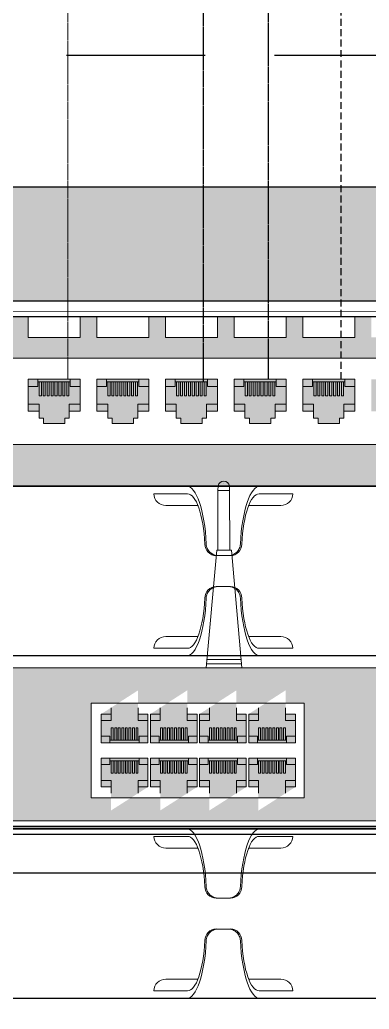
# Model space of a CAD drawing. Header units: millimetres. Extents: x 4247 to 622543, y -201358 to 142419.
# Drawn here: x 70216 to 71477, y -128551 to -124982 of the extents above; entities that cross this region are included whole.
import ezdxf
from ezdxf.enums import TextEntityAlignment as Align

# ---------------------------------------------------------------- set-up
doc = ezdxf.new("R2010")
doc.units = ezdxf.units.MM
doc.linetypes.add('DASH', pattern=[0.75, 0.5, -0.25])
doc.linetypes.add('DASHED2', pattern=[0.375, 0.25, -0.125])
doc.layers.add('(АР) Текст', color=7, linetype='Continuous', lineweight=25)
doc.layers.add('UTP', color=5, linetype='DASH', lineweight=25)
for name, color, linetype in [('_19D-Телекоммуникационные шкафы', 7, 'Continuous'), ('_АТ-Имя', 7, 'Continuous'), ('_АТ-Спецификация', 7, 'Continuous'), ('_Оборудование ИСПП', 255, 'Continuous')]:
    doc.layers.add(name, color=color, linetype=linetype)
doc.layers.add('_АТ-Примечания', color=250, linetype='Continuous', plot=False)
doc.layers.add('ЛВС_коммутаторы', color=7, linetype='Continuous', lineweight=25, true_color=0x000000)
doc.styles.add('AT-Шрифт', font='ARIALN.TTF', dxfattribs={"height": 2.5})

# ---------------------------------------------------------------- blocks, each defined once
blk = doc.blocks.new('Органайзер1U')
at = {"lineweight": 9}
for p, q in [((95.2, 439.6, 315.2), (-95.2, 439.6, 315.2)), ((-92.9, 419.7, 323.2), (-179.9, 419.7, 20)), ((179.9, 419.7, 20), (92.9, 419.7, 323.2)), ((-65.6, 389.7, 310.5), (-148.7, 389.7, 40)), ((65.6, 389.7, 310.5), (148.7, 389.7, 40)), ((18.9, 259.8, 472.7), (-18.9, 259.8, 472.7)), ((-18.9, 259.8, 472.7), (-12.4, 259.8, 495)), ((12.4, 259.8, 495), (18.9, 259.8, 472.7)), ((18.9, 179.8, 472.7), (-18.9, 179.8, 472.7)), ((-18.9, 179.8, 472.7), (-12.4, 179.8, 495)), ((12.4, 179.8, 495), (18.9, 179.8, 472.7)), ((-65.6, 50, 310.5), (-148.7, 50, 40)), ((65.6, 50, 310.5), (148.7, 50, 40)), ((-92.9, 20, 323.2), (-179.9, 20, 20)), ((179.9, 20, 20), (92.9, 20, 323.2))]:
    blk.add_line(p, q, dxfattribs=at)
at = {"lineweight": 30, "ltscale": 10}
for points in [[(-2403, 439.8), (2403, 439.8)], [(2403, -0.2), (-2403, -0.2)]]:
    blk.add_lwpolyline(points, dxfattribs=at)
at = {"lineweight": 9, "extrusion": (-0.275637, -3.86225e-05, -0.961262)}
blk.add_arc((-289.8, 148.4, -449.2), 30, 0.0084, 90.0077, dxfattribs=at)
at = {"lineweight": 9, "extrusion": (0.275637, -3.86225e-05, -0.961262)}
blk.add_arc((289.8, 148.4, -449.2), 30, 89.9923, 179.9916, dxfattribs=at)
at = {"lineweight": 9, "extrusion": (-0.275637, 3.86225e-05, -0.961262)}
blk.add_arc((-149.9, 148.4, -449.1), 30, 89.9923, 179.9916, dxfattribs=at)
at = {"lineweight": 9, "extrusion": (0.275637, 3.86225e-05, -0.961262)}
blk.add_arc((149.9, 148.4, -449.1), 30, 0.0084, 90.0077, dxfattribs=at)
at = {"lineweight": 9, "extrusion": (0.961262, -6.12038e-17, -0.275637)}
blk.add_ellipse((-94.7, 261.5, 316.9), major_axis=(51.1, 0, 178.1), ratio=0.961262, start_param=-1.580604, end_param=-0.159207, dxfattribs=at)
at = {"lineweight": 9, "extrusion": (0.961262, 6.12038e-17, 0.275637)}
for centre, major_axis, start_param, end_param in [((94.7, 261.5, 316.9), (-51.1, 0, 178.1), -1.580604, -0.159207), ((92.1, 262.2, 325.9), (-45.1, 0, 157.4), 4.69506, 6.107426)]:
    blk.add_ellipse(centre, major_axis=major_axis, ratio=0.961262, start_param=start_param, end_param=end_param, dxfattribs=at)
at = {"lineweight": 9, "extrusion": (-9.99013e-30, -1.95922e-16, -1)}
blk.add_ellipse((-148.7, 419.7, 40), major_axis=(-31.2, 0), ratio=0.961262, start_param=-1.570796, end_param=0, dxfattribs=at)
at = {"lineweight": 9, "extrusion": (-0.961262, 6.12038e-17, 0.275637)}
blk.add_ellipse((-92.1, 262.2, 325.9), major_axis=(45.1, 0, 157.4), ratio=0.961262, start_param=0.175759, end_param=1.588125, dxfattribs=at)
at = {"lineweight": 9}
for centre, major_axis in [((148.7, 419.7, 40), (31.2, 0)), ((-148.7, 20, 40), (-31.2, 0))]:
    blk.add_ellipse(centre, major_axis=major_axis, ratio=0.961262, start_param=-1.570796, end_param=0, dxfattribs=at)
at = {"lineweight": 9, "extrusion": (-0.961262, -6.12038e-17, 0.275637)}
blk.add_ellipse((-94.7, 178.1, 316.9), major_axis=(51.1, 0, 178.1), ratio=0.961262, start_param=-1.580604, end_param=-0.159207, dxfattribs=at)
at = {"lineweight": 9, "extrusion": (0.961262, 6.12038e-17, -0.275637)}
blk.add_ellipse((-92.1, 177.4, 325.9), major_axis=(45.1, 0, 157.4), ratio=0.961262, start_param=0.175759, end_param=1.588125, dxfattribs=at)
at = {"lineweight": 9, "extrusion": (-0.961262, 6.12038e-17, -0.275637)}
for centre, major_axis, start_param, end_param in [((94.7, 178.1, 316.9), (-51.1, 0, 178.1), -1.580604, -0.159207), ((92.1, 177.4, 325.9), (-45.1, 0, 157.4), 4.69506, 6.107426)]:
    blk.add_ellipse(centre, major_axis=major_axis, ratio=0.961262, start_param=start_param, end_param=end_param, dxfattribs=at)
at = {"lineweight": 9, "extrusion": (9.99013e-30, 1.95922e-16, -1)}
blk.add_ellipse((148.7, 20, 40), major_axis=(31.2, 0), ratio=0.961262, start_param=-1.570796, end_param=0, dxfattribs=at)
at = {"lineweight": 9}
for points in [[(-64, 389.7, 315.2), (-64.1, 389.7, 315.2), (-64.1, 389.7, 315.2), (-64.2, 389.7, 315.2)], [(-64, 389.7, 315.2), (-64.1, 389.7, 315.2), (-64.1, 389.7, 315.2), (-64.2, 389.7, 315.2)], [(64.2, 389.7, 315.2), (64.1, 389.7, 315.2), (64.1, 389.7, 315.2), (64, 389.7, 315.2)], [(64.2, 389.7, 315.2), (64.1, 389.7, 315.2), (64.1, 389.7, 315.2), (64, 389.7, 315.2)]]:
    blk.add_open_spline(points, degree=3, dxfattribs=at)
for points, knots in [([(-12.4, 259.8, 495), (-14.4, 259.8, 495), (-16.4, 260, 495), (-20.4, 260.7, 495), (-22.4, 261.3, 495.1), (-26.3, 262.8, 495), (-28.1, 263.8, 495), (-31.5, 266, 495), (-33.1, 267.2, 495), (-35.9, 269.9, 494.9), (-37.2, 271.4, 494.8), (-39.6, 274.6, 494.6), (-40.6, 276.4, 494.4), (-42.3, 280.1, 494.1), (-43, 282, 493.9), (-43.9, 285.9, 493.4), (-44.2, 287.9, 493.1), (-44.3, 289.8, 492.8)], [18.612291, 18.612291, 18.612291, 18.612291, 19.195929, 19.195929, 19.779566, 19.779566, 20.363204, 20.363204, 20.946842, 20.946842, 21.522754, 21.522754, 22.098666, 22.098666, 22.674578, 22.674578, 23.250457, 23.250457, 23.250457, 23.250457]), ([(44.3, 289.8, 492.8), (44.2, 287.9, 493.1), (43.9, 285.9, 493.4), (43, 282.1, 493.9), (42.3, 280.1, 494.1), (40.6, 276.5, 494.4), (39.6, 274.7, 494.6), (37.3, 271.4, 494.8), (36, 270, 494.9), (33.2, 267.3, 495), (31.6, 266, 495), (28.2, 263.8, 495), (26.3, 262.8, 495), (22.5, 261.3, 495.1), (20.4, 260.7, 495), (16.4, 260, 495), (14.4, 259.8, 495), (12.4, 259.8, 495)], [4.570415, 4.570415, 4.570415, 4.570415, 5.143883, 5.143883, 5.717385, 5.717385, 6.290887, 6.290887, 6.864388, 6.864388, 7.450436, 7.450436, 8.036484, 8.036484, 8.622531, 8.622531, 9.208579, 9.208579, 9.208579, 9.208579]), ([(-12.4, 179.8, 495), (-14.4, 179.8, 495), (-16.4, 179.7, 495), (-20.4, 178.9, 495), (-22.4, 178.3, 495.1), (-26.3, 176.8, 495), (-28.1, 175.9, 495), (-31.5, 173.7, 495), (-33.1, 172.4, 495), (-35.9, 169.7, 494.9), (-37.2, 168.3, 494.8), (-39.6, 165, 494.6), (-40.6, 163.2, 494.4), (-42.3, 159.5, 494.1), (-43, 157.6, 493.9), (-43.9, 153.7, 493.4), (-44.2, 151.8, 493.1), (-44.3, 149.9, 492.8)], [18.612291, 18.612291, 18.612291, 18.612291, 19.195929, 19.195929, 19.779566, 19.779566, 20.363204, 20.363204, 20.946842, 20.946842, 21.522754, 21.522754, 22.098666, 22.098666, 22.674578, 22.674578, 23.250457, 23.250457, 23.250457, 23.250457]), ([(44.3, 149.9, 492.8), (44.2, 151.8, 493.1), (43.9, 153.7, 493.4), (43, 157.6, 493.9), (42.3, 159.5, 494.1), (40.6, 163.2, 494.4), (39.6, 164.9, 494.6), (37.3, 168.2, 494.8), (36, 169.7, 494.9), (33.2, 172.4, 495), (31.6, 173.6, 495), (28.2, 175.8, 495), (26.3, 176.8, 495), (22.5, 178.3, 495.1), (20.4, 178.9, 495), (16.4, 179.7, 495), (14.4, 179.8, 495), (12.4, 179.8, 495)], [4.570415, 4.570415, 4.570415, 4.570415, 5.143883, 5.143883, 5.717385, 5.717385, 6.290887, 6.290887, 6.864388, 6.864388, 7.450436, 7.450436, 8.036484, 8.036484, 8.622531, 8.622531, 9.208579, 9.208579, 9.208579, 9.208579])]:
    blk.add_open_spline(points, degree=3, knots=knots, dxfattribs=at)
blk = doc.blocks.new('24_port')
at = {"ltscale": 10}
h = blk.add_hatch(color=256, dxfattribs=at)
h.set_gradient(color1=(230, 230, 230), color2=(232, 232, 232), rotation=45, one_color=1, tint=0.91, name='CYLINDER')
h.paths.add_polyline_path([(2223, 0), (2223, 440), (2112.5, 440), (2112.5, 385.8), (1978, 385.8), (1978, 440), (1934.6, 440), (1934.6, 385.8), (1800.1, 385.8), (1800.1, 440), (1756.8, 440), (1756.8, 385.8), (1622.3, 385.8), (1622.3, 440), (1578.9, 440), (1578.9, 385.8), (1444.5, 385.8), (1444.5, 440), (1401.1, 440), (1401.1, 385.8), (1266.6, 385.8), (1266.6, 440), (1223.3, 440), (1223.3, 385.8), (1088.8, 385.8), (1088.8, 440), (1045.4, 440), (1045.4, 385.8), (910.9, 385.8), (910.9, 440), (867.6, 440), (867.6, 385.8), (733.1, 385.8), (733.1, 440), (689.7, 440), (689.7, 385.8), (555.3, 385.8), (555.3, 440), (511.9, 440), (511.9, 385.8), (377.4, 385.8), (377.4, 440), (334.1, 440), (334.1, 385.8), (199.6, 385.8), (199.6, 440), (156.2, 440), (156.2, 385.8), (21.7, 385.8), (21.7, 440), (-21.6, 440), (-21.6, 385.8), (-156.1, 385.8), (-156.1, 440), (-199.5, 440), (-199.5, 385.8), (-333.9, 385.8), (-333.9, 440), (-377.3, 440), (-377.3, 385.8), (-511.8, 385.8), (-511.8, 440), (-555.1, 440), (-555.1, 385.8), (-689.6, 385.8), (-689.6, 440), (-733, 440), (-733, 385.8), (-867.5, 385.8), (-867.5, 440), (-910.8, 440), (-910.8, 385.8), (-1045.3, 385.8), (-1045.3, 440), (-1088.7, 440), (-1088.7, 385.8), (-1223.1, 385.8), (-1223.1, 440), (-1266.5, 440), (-1266.5, 385.8), (-1401, 385.8), (-1401, 440), (-1444.3, 440), (-1444.3, 385.8), (-1578.8, 385.8), (-1578.8, 440), (-1622.2, 440), (-1622.2, 385.8), (-1756.7, 385.8), (-1756.7, 440), (-1800, 440), (-1800, 385.8), (-1934.5, 385.8), (-1934.5, 440), (-1977.9, 440), (-1977.9, 385.8), (-2112.3, 385.8), (-2112.3, 440), (-2223, 440), (-2223, 0)])
h.paths.add_polyline_path([(-2167.7, 108.4), (-2167.7, 331.6), (2167.7, 331.6), (2167.7, 108.4)], flags=16)
h.paths.add_polyline_path([(-116.7, 162.7), (-116.7, 176.2), (-128, 176.2), (-128, 194.3), (-156.1, 194.3), (-156.1, 277.3), (-21.6, 277.3), (-21.6, 194.3), (-50, 194.3), (-50, 176.2), (-61.3, 176.2), (-61.3, 162.7)], flags=0)
h.paths.add_polyline_path([(-199.5, 194.3), (-227.8, 194.3), (-227.8, 176.2), (-239.1, 176.2), (-239.1, 162.7), (-294.5, 162.7), (-294.5, 176.2), (-305.8, 176.2), (-305.8, 194.3), (-333.9, 194.3), (-333.9, 277.3), (-199.5, 277.3)], flags=0)
h.paths.add_polyline_path([(21.7, 194.3), (21.7, 277.3), (156.2, 277.3), (156.2, 194.3), (127.9, 194.3), (127.9, 176.2), (116.6, 176.2), (116.6, 162.7), (61.1, 162.7), (61.1, 176.2), (49.8, 176.2), (49.8, 194.3)], flags=0)
h.paths.add_polyline_path([(-377.3, 194.3), (-405.7, 194.3), (-405.7, 176.2), (-416.9, 176.2), (-416.9, 162.7), (-472.4, 162.7), (-472.4, 176.2), (-483.7, 176.2), (-483.7, 194.3), (-511.8, 194.3), (-511.8, 277.3), (-377.3, 277.3)], flags=0)
h.paths.add_polyline_path([(199.6, 194.3), (199.6, 277.3), (334.1, 277.3), (334.1, 194.3), (305.7, 194.3), (305.7, 176.2), (294.4, 176.2), (294.4, 162.7), (239, 162.7), (239, 176.2), (227.7, 176.2), (227.7, 194.3)], flags=0)
h.paths.add_polyline_path([(-555.1, 194.3), (-583.5, 194.3), (-583.5, 176.2), (-594.8, 176.2), (-594.8, 162.7), (-650.2, 162.7), (-650.2, 176.2), (-661.5, 176.2), (-661.5, 194.3), (-689.6, 194.3), (-689.6, 277.3), (-555.1, 277.3)], flags=0)
h.paths.add_polyline_path([(377.4, 194.3), (377.4, 277.3), (511.9, 277.3), (511.9, 194.3), (483.5, 194.3), (483.5, 176.2), (472.3, 176.2), (472.3, 162.7), (416.8, 162.7), (416.8, 176.2), (405.5, 176.2), (405.5, 194.3)], flags=0)
h.paths.add_polyline_path([(-733, 194.3), (-761.3, 194.3), (-761.3, 176.2), (-772.6, 176.2), (-772.6, 162.7), (-828.1, 162.7), (-828.1, 176.2), (-839.4, 176.2), (-839.4, 194.3), (-867.5, 194.3), (-867.5, 277.3), (-733, 277.3)], flags=0)
h.paths.add_polyline_path([(555.3, 194.3), (555.3, 277.3), (689.7, 277.3), (689.7, 194.3), (661.4, 194.3), (661.4, 176.2), (650.1, 176.2), (650.1, 162.7), (594.7, 162.7), (594.7, 176.2), (583.4, 176.2), (583.4, 194.3)], flags=0)
h.paths.add_polyline_path([(-910.8, 194.3), (-939.2, 194.3), (-939.2, 176.2), (-950.5, 176.2), (-950.5, 162.7), (-1005.9, 162.7), (-1005.9, 176.2), (-1017.2, 176.2), (-1017.2, 194.3), (-1045.3, 194.3), (-1045.3, 277.3), (-910.8, 277.3)], flags=0)
h.paths.add_polyline_path([(733.1, 194.3), (733.1, 277.3), (867.6, 277.3), (867.6, 194.3), (839.2, 194.3), (839.2, 176.2), (827.9, 176.2), (827.9, 162.7), (772.5, 162.7), (772.5, 176.2), (761.2, 176.2), (761.2, 194.3)], flags=0)
h.paths.add_polyline_path([(-1088.7, 194.3), (-1117, 194.3), (-1117, 176.2), (-1128.3, 176.2), (-1128.3, 162.7), (-1183.7, 162.7), (-1183.7, 176.2), (-1195, 176.2), (-1195, 194.3), (-1223.1, 194.3), (-1223.1, 277.3), (-1088.7, 277.3)], flags=0)
h.paths.add_polyline_path([(910.9, 194.3), (910.9, 277.3), (1045.4, 277.3), (1045.4, 194.3), (1017.1, 194.3), (1017.1, 176.2), (1005.8, 176.2), (1005.8, 162.7), (950.3, 162.7), (950.3, 176.2), (939, 176.2), (939, 194.3)], flags=0)
h.paths.add_polyline_path([(-1266.5, 194.3), (-1294.9, 194.3), (-1294.9, 176.2), (-1306.1, 176.2), (-1306.1, 162.7), (-1361.6, 162.7), (-1361.6, 176.2), (-1372.9, 176.2), (-1372.9, 194.3), (-1401, 194.3), (-1401, 277.3), (-1266.5, 277.3)], flags=0)
h.paths.add_polyline_path([(1088.8, 194.3), (1088.8, 277.3), (1223.3, 277.3), (1223.3, 194.3), (1194.9, 194.3), (1194.9, 176.2), (1183.6, 176.2), (1183.6, 162.7), (1128.2, 162.7), (1128.2, 176.2), (1116.9, 176.2), (1116.9, 194.3)], flags=0)
h.paths.add_polyline_path([(-1444.3, 194.3), (-1472.7, 194.3), (-1472.7, 176.2), (-1484, 176.2), (-1484, 162.7), (-1539.4, 162.7), (-1539.4, 176.2), (-1550.7, 176.2), (-1550.7, 194.3), (-1578.8, 194.3), (-1578.8, 277.3), (-1444.3, 277.3)], flags=0)
h.paths.add_polyline_path([(1266.6, 194.3), (1266.6, 277.3), (1401.1, 277.3), (1401.1, 194.3), (1372.8, 194.3), (1372.8, 176.2), (1361.5, 176.2), (1361.5, 162.7), (1306, 162.7), (1306, 176.2), (1294.7, 176.2), (1294.7, 194.3)], flags=0)
h.paths.add_polyline_path([(-1622.2, 194.3), (-1650.5, 194.3), (-1650.5, 176.2), (-1661.8, 176.2), (-1661.8, 162.7), (-1717.3, 162.7), (-1717.3, 176.2), (-1728.6, 176.2), (-1728.6, 194.3), (-1756.7, 194.3), (-1756.7, 277.3), (-1622.2, 277.3)], flags=0)
h.paths.add_polyline_path([(1444.5, 194.3), (1444.5, 277.3), (1578.9, 277.3), (1578.9, 194.3), (1550.6, 194.3), (1550.6, 176.2), (1539.3, 176.2), (1539.3, 162.7), (1483.9, 162.7), (1483.9, 176.2), (1472.6, 176.2), (1472.6, 194.3)], flags=0)
h.paths.add_polyline_path([(-1800, 194.3), (-1828.4, 194.3), (-1828.4, 176.2), (-1839.7, 176.2), (-1839.7, 162.7), (-1895.1, 162.7), (-1895.1, 176.2), (-1906.4, 176.2), (-1906.4, 194.3), (-1934.5, 194.3), (-1934.5, 277.3), (-1800, 277.3)], flags=0)
h.paths.add_polyline_path([(1622.3, 194.3), (1622.3, 277.3), (1756.8, 277.3), (1756.8, 194.3), (1728.4, 194.3), (1728.4, 176.2), (1717.1, 176.2), (1717.1, 162.7), (1661.7, 162.7), (1661.7, 176.2), (1650.4, 176.2), (1650.4, 194.3)], flags=0)
h.paths.add_polyline_path([(-1977.9, 194.3), (-2006.2, 194.3), (-2006.2, 176.2), (-2017.5, 176.2), (-2017.5, 162.7), (-2072.9, 162.7), (-2072.9, 176.2), (-2084.2, 176.2), (-2084.2, 194.3), (-2112.3, 194.3), (-2112.3, 277.3), (-1977.9, 277.3)], flags=0)
h.paths.add_polyline_path([(1800.1, 194.3), (1800.1, 277.3), (1934.6, 277.3), (1934.6, 194.3), (1906.3, 194.3), (1906.3, 176.2), (1895, 176.2), (1895, 162.7), (1839.5, 162.7), (1839.5, 176.2), (1828.2, 176.2), (1828.2, 194.3)], flags=0)
h.paths.add_polyline_path([(1978, 194.3), (1978, 277.3), (2112.5, 277.3), (2112.5, 194.3), (2084.1, 194.3), (2084.1, 176.2), (2072.8, 176.2), (2072.8, 162.7), (2017.4, 162.7), (2017.4, 176.2), (2006.1, 176.2), (2006.1, 194.3)], flags=0)
at = {"lineweight": 5, "ltscale": 10}
for p, q in [((-2167.7, 331.6), (2167.7, 331.6)), ((-472.4, 162.7), (-416.9, 162.7)), ((-294.5, 162.7), (-239.1, 162.7)), ((-116.7, 162.7), (-61.3, 162.7)), ((61.1, 162.7), (116.6, 162.7)), ((239, 162.7), (294.4, 162.7)), ((-2167.7, 108.4), (2167.7, 108.4))]:
    blk.add_line(p, q, dxfattribs=at)
at = {"lineweight": 5}
for p, q in [((-511.8, 277.3), (-377.3, 277.3)), ((-511.8, 194.3), (-511.8, 277.3)), ((-486.7, 258.5), (-511.8, 258.5)), ((-486.7, 258.5), (-486.7, 277.3)), ((-486.7, 270.1), (-402.6, 270.1)), ((-483.2, 234.2), (-483.2, 270.1)), ((-477.4, 234.2), (-477.4, 270.1)), ((-472.9, 234.2), (-472.9, 270.1)), ((-467.4, 234.2), (-467.4, 270.1)), ((-462.9, 234.2), (-462.9, 270.1)), ((-457.1, 234.2), (-457.1, 270.1)), ((-452.6, 234.2), (-452.6, 270.1)), ((-447, 234.2), (-447, 270.1)), ((-442.3, 234.2), (-442.3, 270.1)), ((-436.8, 234.2), (-436.8, 270.1)), ((-432.2, 234.2), (-432.2, 270.1)), ((-426.5, 234.2), (-426.5, 270.1)), ((-422, 234.2), (-422, 270.1)), ((-416.4, 234.2), (-416.4, 270.1)), ((-411.7, 234.2), (-411.7, 270.1)), ((-406.2, 234.2), (-406.2, 270.1)), ((-402.6, 258.5), (-402.6, 277.3)), ((-402.6, 258.5), (-377.3, 258.5)), ((-377.3, 277.3), (-377.3, 194.3)), ((-333.9, 277.3), (-199.5, 277.3)), ((-333.9, 194.3), (-333.9, 277.3)), ((-308.8, 258.5), (-333.9, 258.5)), ((-308.8, 258.5), (-308.8, 277.3)), ((-308.8, 270.1), (-224.8, 270.1)), ((-305.3, 234.2), (-305.3, 270.1)), ((-299.6, 234.2), (-299.6, 270.1)), ((-295, 234.2), (-295, 270.1)), ((-289.5, 234.2), (-289.5, 270.1)), ((-285, 234.2), (-285, 270.1)), ((-279.2, 234.2), (-279.2, 270.1)), ((-274.7, 234.2), (-274.7, 270.1)), ((-269.2, 234.2), (-269.2, 270.1)), ((-264.4, 234.2), (-264.4, 270.1)), ((-258.9, 234.2), (-258.9, 270.1)), ((-254.4, 234.2), (-254.4, 270.1)), ((-248.6, 234.2), (-248.6, 270.1)), ((-244.1, 234.2), (-244.1, 270.1)), ((-238.6, 234.2), (-238.6, 270.1)), ((-233.8, 234.2), (-233.8, 270.1)), ((-228.3, 234.2), (-228.3, 270.1)), ((-224.8, 258.5), (-224.8, 277.3)), ((-224.8, 258.5), (-199.5, 258.5)), ((-199.5, 277.3), (-199.5, 194.3)), ((-156.1, 277.3), (-21.6, 277.3)), ((-156.1, 194.3), (-156.1, 277.3)), ((-131, 258.5), (-156.1, 258.5)), ((-131, 258.5), (-131, 277.3)), ((-131, 270.1), (-47, 270.1)), ((-127.5, 234.2), (-127.5, 270.1)), ((-121.7, 234.2), (-121.7, 270.1)), ((-117.2, 234.2), (-117.2, 270.1)), ((-111.7, 234.2), (-111.7, 270.1)), ((-107.2, 234.2), (-107.2, 270.1)), ((-101.4, 234.2), (-101.4, 270.1)), ((-96.9, 234.2), (-96.9, 270.1)), ((-91.4, 234.2), (-91.4, 270.1)), ((-86.6, 234.2), (-86.6, 270.1)), ((-81.1, 234.2), (-81.1, 270.1)), ((-76.6, 234.2), (-76.6, 270.1)), ((-70.8, 234.2), (-70.8, 270.1)), ((-66.3, 234.2), (-66.3, 270.1)), ((-60.8, 234.2), (-60.8, 270.1)), ((-56, 234.2), (-56, 270.1)), ((-50.5, 234.2), (-50.5, 270.1)), ((-47, 258.5), (-47, 277.3)), ((-47, 258.5), (-21.6, 258.5)), ((-21.6, 277.3), (-21.6, 194.3)), ((21.7, 277.3), (156.2, 277.3)), ((21.7, 194.3), (21.7, 277.3)), ((46.8, 258.5), (21.7, 258.5)), ((46.8, 258.5), (46.8, 277.3)), ((46.8, 270.1), (130.9, 270.1)), ((50.3, 234.2), (50.3, 270.1)), ((56.1, 234.2), (56.1, 270.1)), ((60.6, 234.2), (60.6, 270.1)), ((66.2, 234.2), (66.2, 270.1)), ((70.7, 234.2), (70.7, 270.1)), ((76.4, 234.2), (76.4, 270.1)), ((81, 234.2), (81, 270.1)), ((86.5, 234.2), (86.5, 270.1)), ((91.2, 234.2), (91.2, 270.1)), ((96.8, 234.2), (96.8, 270.1)), ((101.3, 234.2), (101.3, 270.1)), ((107, 234.2), (107, 270.1)), ((111.6, 234.2), (111.6, 270.1)), ((117.1, 234.2), (117.1, 270.1)), ((121.8, 234.2), (121.8, 270.1)), ((127.4, 234.2), (127.4, 270.1)), ((130.9, 258.5), (130.9, 277.3)), ((130.9, 258.5), (156.2, 258.5)), ((156.2, 277.3), (156.2, 194.3)), ((199.6, 277.3), (334.1, 277.3)), ((199.6, 194.3), (199.6, 277.3)), ((224.7, 258.5), (199.6, 258.5)), ((224.7, 258.5), (224.7, 277.3)), ((224.7, 270.1), (308.7, 270.1)), ((228.2, 234.2), (228.2, 270.1)), ((234, 234.2), (234, 270.1)), ((238.5, 234.2), (238.5, 270.1)), ((244, 234.2), (244, 270.1)), ((248.5, 234.2), (248.5, 270.1)), ((254.3, 234.2), (254.3, 270.1)), ((258.8, 234.2), (258.8, 270.1)), ((264.3, 234.2), (264.3, 270.1)), ((269.1, 234.2), (269.1, 270.1)), ((274.6, 234.2), (274.6, 270.1)), ((279.1, 234.2), (279.1, 270.1)), ((284.9, 234.2), (284.9, 270.1)), ((289.4, 234.2), (289.4, 270.1)), ((294.9, 234.2), (294.9, 270.1)), ((299.7, 234.2), (299.7, 270.1)), ((305.2, 234.2), (305.2, 270.1)), ((308.7, 258.5), (308.7, 277.3)), ((308.7, 258.5), (334.1, 258.5)), ((334.1, 277.3), (334.1, 194.3)), ((-477.4, 234.2), (-483.2, 234.2)), ((-467.4, 234.2), (-472.9, 234.2)), ((-457.1, 234.2), (-462.9, 234.2)), ((-447, 234.2), (-452.6, 234.2)), ((-436.8, 234.2), (-442.3, 234.2)), ((-426.5, 234.2), (-432.2, 234.2)), ((-416.4, 234.2), (-422, 234.2)), ((-406.2, 234.2), (-411.7, 234.2)), ((-299.6, 234.2), (-305.3, 234.2)), ((-289.5, 234.2), (-295, 234.2)), ((-279.2, 234.2), (-285, 234.2)), ((-269.2, 234.2), (-274.7, 234.2)), ((-258.9, 234.2), (-264.4, 234.2)), ((-248.6, 234.2), (-254.4, 234.2)), ((-238.6, 234.2), (-244.1, 234.2)), ((-228.3, 234.2), (-233.8, 234.2)), ((-121.7, 234.2), (-127.5, 234.2)), ((-111.7, 234.2), (-117.2, 234.2)), ((-101.4, 234.2), (-107.2, 234.2)), ((-91.4, 234.2), (-96.9, 234.2)), ((-81.1, 234.2), (-86.6, 234.2)), ((-70.8, 234.2), (-76.6, 234.2)), ((-60.8, 234.2), (-66.3, 234.2)), ((-50.5, 234.2), (-56, 234.2)), ((56.1, 234.2), (50.3, 234.2)), ((66.2, 234.2), (60.6, 234.2)), ((76.4, 234.2), (70.7, 234.2)), ((86.5, 234.2), (81, 234.2)), ((96.8, 234.2), (91.2, 234.2)), ((107, 234.2), (101.3, 234.2)), ((117.1, 234.2), (111.6, 234.2)), ((127.4, 234.2), (121.8, 234.2)), ((234, 234.2), (228.2, 234.2)), ((244, 234.2), (238.5, 234.2)), ((254.3, 234.2), (248.5, 234.2)), ((264.3, 234.2), (258.8, 234.2)), ((274.6, 234.2), (269.1, 234.2)), ((284.9, 234.2), (279.1, 234.2)), ((294.9, 234.2), (289.4, 234.2)), ((305.2, 234.2), (299.7, 234.2)), ((-511.8, 212.8), (-483.7, 212.8)), ((-483.7, 176.2), (-483.7, 212.8)), ((-405.7, 212.8), (-405.7, 176.2)), ((-377.3, 212.8), (-405.7, 212.8)), ((-333.9, 212.8), (-305.8, 212.8)), ((-305.8, 176.2), (-305.8, 212.8)), ((-227.8, 212.8), (-227.8, 176.2)), ((-199.5, 212.8), (-227.8, 212.8)), ((-156.1, 212.8), (-128, 212.8)), ((-128, 176.2), (-128, 212.8)), ((-50, 212.8), (-50, 176.2)), ((-21.6, 212.8), (-50, 212.8)), ((21.7, 212.8), (49.8, 212.8)), ((49.8, 176.2), (49.8, 212.8)), ((127.9, 212.8), (127.9, 176.2)), ((156.2, 212.8), (127.9, 212.8)), ((199.6, 212.8), (227.7, 212.8)), ((227.7, 176.2), (227.7, 212.8)), ((305.7, 212.8), (305.7, 176.2)), ((334.1, 212.8), (305.7, 212.8)), ((-483.7, 194.3), (-511.8, 194.3)), ((-377.3, 194.3), (-405.7, 194.3)), ((-305.8, 194.3), (-333.9, 194.3)), ((-199.5, 194.3), (-227.8, 194.3)), ((-128, 194.3), (-156.1, 194.3)), ((-21.6, 194.3), (-50, 194.3)), ((49.8, 194.3), (21.7, 194.3)), ((156.2, 194.3), (127.9, 194.3)), ((227.7, 194.3), (199.6, 194.3)), ((334.1, 194.3), (305.7, 194.3)), ((-472.4, 176.2), (-483.7, 176.2)), ((-472.4, 176.2), (-472.4, 162.7)), ((-416.9, 176.2), (-416.9, 162.7)), ((-405.7, 176.2), (-416.9, 176.2)), ((-294.5, 176.2), (-305.8, 176.2)), ((-294.5, 176.2), (-294.5, 162.7)), ((-239.1, 176.2), (-239.1, 162.7)), ((-227.8, 176.2), (-239.1, 176.2)), ((-116.7, 176.2), (-128, 176.2)), ((-116.7, 176.2), (-116.7, 162.7)), ((-61.3, 176.2), (-61.3, 162.7)), ((-50, 176.2), (-61.3, 176.2)), ((61.1, 176.2), (49.8, 176.2)), ((61.1, 176.2), (61.1, 162.7)), ((116.6, 176.2), (116.6, 162.7)), ((127.9, 176.2), (116.6, 176.2)), ((239, 176.2), (227.7, 176.2)), ((239, 176.2), (239, 162.7)), ((294.4, 176.2), (294.4, 162.7)), ((305.7, 176.2), (294.4, 176.2))]:
    blk.add_line(p, q, dxfattribs=at)
at = {"lineweight": 30}
for points in [[(-2403, 440), (2403, 440)], [(2403, 0), (-2403, 0)]]:
    blk.add_lwpolyline(points, dxfattribs=at)
at = {"lineweight": 5, "ltscale": 10}
for points in [[(-511.8, 385.8), (-377.3, 385.8), (-377.3, 440), (-511.8, 440)], [(-333.9, 385.8), (-199.5, 385.8), (-199.5, 440), (-333.9, 440)], [(-156.1, 385.8), (-21.6, 385.8), (-21.6, 440), (-156.1, 440)], [(21.7, 385.8), (156.2, 385.8), (156.2, 440), (21.7, 440)], [(199.6, 385.8), (334.1, 385.8), (334.1, 440), (199.6, 440)]]:
    blk.add_lwpolyline(points, close=True, dxfattribs=at)
blk = doc.blocks.new('dpol-1U')
at = {"ltscale": 100}
blk.add_line((20.94, -36.82), (461.66, -36.82), dxfattribs=at)
blk.add_lwpolyline([(20.94, -46.82), (461.66, -46.82), (461.66, -34.82), (20.94, -34.82)], close=True, dxfattribs=at)
at = {"layer": '_АТ-Имя', "ltscale": 100, "style": 'AT-Шрифт', "flags": 8}
blk.add_attdef('NUMBER', text='', height=20, dxfattribs=at).set_placement((-16, -24.82), align=Align.RIGHT)
at = {"layer": '_АТ-Примечания', "ltscale": 100, "style": 'AT-Шрифт', "flags": 1}
for tag, p in [('DIMENSIONS', (487.6, -37.34)), ('COMMENT1', (487.6, -43.82)), ('COMMENT2', (487.6, -49.34)), ('COMMENT3', (487.6, -54.87))]:
    blk.add_attdef(tag, p, '', height=3, dxfattribs=at)
at = {"layer": '_АТ-Спецификация', "ltscale": 100, "style": 'AT-Шрифт'}
for tag, p, height, flags in [('NUM', (487.6, 4.18), 3, 1), ('NAME', (487.6, -1.82), 3, 1), ('DESCRIPTION', (487.6, -7.82), 3, 1), ('MARK', (571.3, -24.82), 20, 8), ('CODE', (487.6, -13.82), 3, 1), ('MADEBY', (487.6, -19.82), 3, 1), ('POSITION', (487.6, -25.82), 3, 1), ('POSITION2', (487.6, -31.82), 3, 1)]:
    blk.add_attdef(tag, p, '', height=height, dxfattribs=dict(at, flags=flags))
blk = doc.blocks.new('Комм')
at = {"lineweight": 15}
h = blk.add_hatch(color=9, dxfattribs=at)
h.dxf.hatch_style = 1
h.paths.add_polyline_path([(244313.4, 138772.4), (249936.9, 138772.4), (249936.9, 139324.5), (244313.4, 139324.5)])
h.paths.add_polyline_path([(244471.4, 139013.5), (244666.2, 139013.5), (244666.2, 138865), (244471.4, 138865)], flags=16)
h.paths.add_polyline_path([(244485.5, 138998.9), (244654, 138998.9), (244654, 138894.8), (244520.7, 138809.9), (244520.7, 138894.8), (244485.5, 138894.8)], flags=16)
h.paths.add_polyline_path([(245424.9, 139197.7), (246193.4, 139197.7), (246193.4, 138855.2), (245424.9, 138855.2)], flags=16)
h.paths.add_polyline_path([(245461.3, 139158), (245594.3, 139243.5), (245594.3, 139158), (245629.8, 139158), (245629.8, 139054), (245461.3, 139054)], flags=16)
h.paths.add_polyline_path([(245461.3, 138998.9), (245629.8, 138998.9), (245629.8, 138894.8), (245496.5, 138809.9), (245496.5, 138894.8), (245461.3, 138894.8)], flags=16)
h.paths.add_polyline_path([(245638.6, 139158), (245771.6, 139243.5), (245771.6, 139158), (245807.1, 139158), (245807.1, 139054), (245638.6, 139054)], flags=16)
h.paths.add_polyline_path([(245638.6, 138998.9), (245807.1, 138998.9), (245807.1, 138894.8), (245673.8, 138809.9), (245673.8, 138894.8), (245638.6, 138894.8)], flags=16)
h.paths.add_polyline_path([(245815.9, 139158), (245948.8, 139243.5), (245948.8, 139158), (245984.4, 139158), (245984.4, 139054), (245815.9, 139054)], flags=16)
h.paths.add_polyline_path([(245815.9, 138998.9), (245984.4, 138998.9), (245984.4, 138894.8), (245851.1, 138809.9), (245851.1, 138894.8), (245815.9, 138894.8)], flags=16)
h.paths.add_polyline_path([(245993.1, 139158), (246126.1, 139243.5), (246126.1, 139158), (246161.6, 139158), (246161.6, 139054), (245993.1, 139054)], flags=16)
h.paths.add_polyline_path([(245993.1, 138998.9), (246161.6, 138998.9), (246161.6, 138894.8), (246028.3, 138809.9), (246028.3, 138894.8), (245993.1, 138894.8)], flags=16)
h.paths.add_polyline_path([(246529.7, 139197.7), (247298.2, 139197.7), (247298.2, 138855.2), (246529.7, 138855.2)], flags=16)
h.paths.add_polyline_path([(246566.1, 139158), (246699.1, 139243.5), (246699.1, 139158), (246734.6, 139158), (246734.6, 139054), (246566.1, 139054)], flags=16)
h.paths.add_polyline_path([(246566.1, 138998.9), (246734.6, 138998.9), (246734.6, 138894.8), (246601.3, 138809.9), (246601.3, 138894.8), (246566.1, 138894.8)], flags=16)
h.paths.add_polyline_path([(246743.4, 139158), (246876.4, 139243.5), (246876.4, 139158), (246911.9, 139158), (246911.9, 139054), (246743.4, 139054)], flags=16)
h.paths.add_polyline_path([(246743.4, 138998.9), (246911.9, 138998.9), (246911.9, 138894.8), (246778.6, 138809.9), (246778.6, 138894.8), (246743.4, 138894.8)], flags=16)
h.paths.add_polyline_path([(246920.7, 139158), (247053.7, 139243.5), (247053.7, 139158), (247089.2, 139158), (247089.2, 139054), (246920.7, 139054)], flags=16)
h.paths.add_polyline_path([(246920.7, 138998.9), (247089.2, 138998.9), (247089.2, 138894.8), (246955.9, 138809.9), (246955.9, 138894.8), (246920.7, 138894.8)], flags=16)
h.paths.add_polyline_path([(247098, 139158), (247230.9, 139243.5), (247230.9, 139158), (247266.5, 139158), (247266.5, 139054), (247098, 139054)], flags=16)
h.paths.add_polyline_path([(247098, 138998.9), (247266.5, 138998.9), (247266.5, 138894.8), (247133.2, 138809.9), (247133.2, 138894.8), (247098, 138894.8)], flags=16)
h.paths.add_polyline_path([(247652, 139197.7), (248420.6, 139197.7), (248420.6, 138855.2), (247652, 138855.2)], flags=16)
h.paths.add_polyline_path([(247688.5, 139158), (247821.5, 139243.5), (247821.5, 139158), (247857, 139158), (247857, 139054), (247688.5, 139054)], flags=16)
h.paths.add_polyline_path([(247688.5, 138998.9), (247857, 138998.9), (247857, 138894.8), (247723.7, 138809.9), (247723.7, 138894.8), (247688.5, 138894.8)], flags=16)
h.paths.add_polyline_path([(247865.8, 139158), (247998.7, 139243.5), (247998.7, 139158), (248034.3, 139158), (248034.3, 139054), (247865.8, 139054)], flags=16)
h.paths.add_polyline_path([(247865.8, 138998.9), (248034.3, 138998.9), (248034.3, 138894.8), (247901, 138809.9), (247901, 138894.8), (247865.8, 138894.8)], flags=16)
h.paths.add_polyline_path([(248043, 139158), (248176, 139243.5), (248176, 139158), (248211.5, 139158), (248211.5, 139054), (248043, 139054)], flags=16)
h.paths.add_polyline_path([(248043, 138998.9), (248211.5, 138998.9), (248211.5, 138894.8), (248078.2, 138809.9), (248078.2, 138894.8), (248043, 138894.8)], flags=16)
h.paths.add_polyline_path([(248220.3, 139158), (248353.3, 139243.5), (248353.3, 139158), (248388.8, 139158), (248388.8, 139054), (248220.3, 139054)], flags=16)
h.paths.add_polyline_path([(248220.3, 138998.9), (248388.8, 138998.9), (248388.8, 138894.8), (248255.5, 138809.9), (248255.5, 138894.8), (248220.3, 138894.8)], flags=16)
h.paths.add_polyline_path([(248894.9, 139004.3), (249096.9, 139004.3), (249096.9, 138855.2), (248894.9, 138855.2)], flags=16)
h.paths.add_polyline_path([(248909.9, 138984.9), (249085.4, 138984.9), (249085.4, 138872.2), (248909.9, 138872.2)], flags=0)
h.paths.add_polyline_path([(249533.7, 138885.7), (249625.6, 138885.7), (249625.6, 138855.2), (249533.7, 138855.2)], flags=16)
h.paths.add_polyline_path([(249545.3, 138877.5), (249611.6, 138877.5, -1), (249616.4, 138861.8), (249550.1, 138861.8, -1)], flags=0)
at = {"lineweight": 5}
for p, q in [((246601.3, 139180.7), (246601.3, 139134.8)), ((246699.1, 139134.8), (246699.1, 139180.7)), ((246778.6, 139180.7), (246778.6, 139134.8)), ((246876.4, 139134.8), (246876.4, 139180.7)), ((246955.9, 139180.7), (246955.9, 139134.8)), ((247053.7, 139134.8), (247053.7, 139180.7)), ((247133.2, 139180.7), (247133.2, 139134.8)), ((247230.9, 139134.8), (247230.9, 139180.7)), ((246601.3, 139158), (246566.1, 139158)), ((246566.1, 139158), (246566.1, 139054)), ((246734.6, 139158), (246699.1, 139158)), ((246734.6, 139054), (246734.6, 139158)), ((246778.6, 139158), (246743.4, 139158)), ((246743.4, 139158), (246743.4, 139054)), ((246911.9, 139158), (246876.4, 139158)), ((246911.9, 139054), (246911.9, 139158)), ((246955.9, 139158), (246920.7, 139158)), ((246920.7, 139158), (246920.7, 139054)), ((247089.2, 139158), (247053.7, 139158)), ((247089.2, 139054), (247089.2, 139158)), ((247133.2, 139158), (247098, 139158)), ((247098, 139158), (247098, 139054)), ((247266.5, 139158), (247230.9, 139158)), ((247266.5, 139054), (247266.5, 139158)), ((246566.1, 139134.8), (246601.3, 139134.8)), ((246609.2, 139108.1), (246602, 139108.1)), ((246602, 139108.1), (246602, 139063.1)), ((246609.2, 139108.1), (246609.2, 139063.1)), ((246621.8, 139108.1), (246614.9, 139108.1)), ((246614.9, 139108.1), (246614.9, 139063.1)), ((246621.8, 139108.1), (246621.8, 139063.1)), ((246634.7, 139108.1), (246627.4, 139108.1)), ((246627.4, 139108.1), (246627.4, 139063.1)), ((246634.7, 139108.1), (246634.7, 139063.1)), ((246647.2, 139108.1), (246640.3, 139108.1)), ((246640.3, 139108.1), (246640.3, 139063.1)), ((246647.2, 139108.1), (246647.2, 139063.1)), ((246660.1, 139108.1), (246653.2, 139108.1)), ((246653.2, 139108.1), (246653.2, 139063.1)), ((246660.1, 139108.1), (246660.1, 139063.1)), ((246673, 139108.1), (246665.8, 139108.1)), ((246665.8, 139108.1), (246665.8, 139063.1)), ((246673, 139108.1), (246673, 139063.1)), ((246685.6, 139108.1), (246678.7, 139108.1)), ((246678.7, 139108.1), (246678.7, 139063.1)), ((246685.6, 139108.1), (246685.6, 139063.1)), ((246698.5, 139108.1), (246691.6, 139108.1)), ((246691.6, 139108.1), (246691.6, 139063.1)), ((246698.5, 139108.1), (246698.5, 139063.1)), ((246734.6, 139134.8), (246699.1, 139134.8)), ((246743.4, 139134.8), (246778.6, 139134.8)), ((246786.5, 139108.1), (246779.2, 139108.1)), ((246779.2, 139108.1), (246779.2, 139063.1)), ((246786.5, 139108.1), (246786.5, 139063.1)), ((246799.1, 139108.1), (246792.1, 139108.1)), ((246792.1, 139108.1), (246792.1, 139063.1)), ((246799.1, 139108.1), (246799.1, 139063.1)), ((246811.9, 139108.1), (246804.7, 139108.1)), ((246804.7, 139108.1), (246804.7, 139063.1)), ((246811.9, 139108.1), (246811.9, 139063.1)), ((246824.5, 139108.1), (246817.6, 139108.1)), ((246817.6, 139108.1), (246817.6, 139063.1)), ((246824.5, 139108.1), (246824.5, 139063.1)), ((246837.4, 139108.1), (246830.5, 139108.1)), ((246830.5, 139108.1), (246830.5, 139063.1)), ((246837.4, 139108.1), (246837.4, 139063.1)), ((246850.3, 139108.1), (246843.1, 139108.1)), ((246843.1, 139108.1), (246843.1, 139063.1)), ((246850.3, 139108.1), (246850.3, 139063.1)), ((246862.9, 139108.1), (246856, 139108.1)), ((246856, 139108.1), (246856, 139063.1)), ((246862.9, 139108.1), (246862.9, 139063.1)), ((246875.8, 139108.1), (246868.8, 139108.1)), ((246868.8, 139108.1), (246868.8, 139063.1)), ((246875.8, 139108.1), (246875.8, 139063.1)), ((246911.9, 139134.8), (246876.4, 139134.8)), ((246920.7, 139134.8), (246955.9, 139134.8)), ((246963.7, 139108.1), (246956.5, 139108.1)), ((246956.5, 139108.1), (246956.5, 139063.1)), ((246963.7, 139108.1), (246963.7, 139063.1)), ((246976.3, 139108.1), (246969.4, 139108.1)), ((246969.4, 139108.1), (246969.4, 139063.1)), ((246976.3, 139108.1), (246976.3, 139063.1)), ((246989.2, 139108.1), (246982, 139108.1)), ((246982, 139108.1), (246982, 139063.1)), ((246989.2, 139108.1), (246989.2, 139063.1)), ((247001.8, 139108.1), (246994.9, 139108.1)), ((246994.9, 139108.1), (246994.9, 139063.1)), ((247001.8, 139108.1), (247001.8, 139063.1)), ((247014.7, 139108.1), (247007.8, 139108.1)), ((247007.8, 139108.1), (247007.8, 139063.1)), ((247014.7, 139108.1), (247014.7, 139063.1)), ((247027.6, 139108.1), (247020.3, 139108.1)), ((247020.3, 139108.1), (247020.3, 139063.1)), ((247027.6, 139108.1), (247027.6, 139063.1)), ((247040.1, 139108.1), (247033.2, 139108.1)), ((247033.2, 139108.1), (247033.2, 139063.1)), ((247040.1, 139108.1), (247040.1, 139063.1)), ((247053, 139108.1), (247046.1, 139108.1)), ((247046.1, 139108.1), (247046.1, 139063.1)), ((247053, 139108.1), (247053, 139063.1)), ((247089.2, 139134.8), (247053.7, 139134.8)), ((247098, 139134.8), (247133.2, 139134.8)), ((247141, 139108.1), (247133.8, 139108.1)), ((247133.8, 139108.1), (247133.8, 139063.1)), ((247141, 139108.1), (247141, 139063.1)), ((247153.6, 139108.1), (247146.7, 139108.1)), ((247146.7, 139108.1), (247146.7, 139063.1)), ((247153.6, 139108.1), (247153.6, 139063.1)), ((247166.5, 139108.1), (247159.3, 139108.1)), ((247159.3, 139108.1), (247159.3, 139063.1)), ((247166.5, 139108.1), (247166.5, 139063.1)), ((247179.1, 139108.1), (247172.1, 139108.1)), ((247172.1, 139108.1), (247172.1, 139063.1)), ((247179.1, 139108.1), (247179.1, 139063.1)), ((247191.9, 139108.1), (247185, 139108.1)), ((247185, 139108.1), (247185, 139063.1)), ((247191.9, 139108.1), (247191.9, 139063.1)), ((247204.8, 139108.1), (247197.6, 139108.1)), ((247197.6, 139108.1), (247197.6, 139063.1)), ((247204.8, 139108.1), (247204.8, 139063.1)), ((247217.4, 139108.1), (247210.5, 139108.1)), ((247210.5, 139108.1), (247210.5, 139063.1)), ((247217.4, 139108.1), (247217.4, 139063.1)), ((247230.3, 139108.1), (247223.4, 139108.1)), ((247223.4, 139108.1), (247223.4, 139063.1)), ((247230.3, 139108.1), (247230.3, 139063.1)), ((247266.5, 139134.8), (247230.9, 139134.8)), ((246597.6, 139077.6), (246566.1, 139077.6)), ((246597.6, 139077.6), (246597.6, 139054)), ((246702.9, 139077.6), (246734.6, 139077.6)), ((246702.9, 139077.6), (246702.9, 139054)), ((246774.8, 139077.6), (246743.4, 139077.6)), ((246774.8, 139077.6), (246774.8, 139054)), ((246880.2, 139077.6), (246911.9, 139077.6)), ((246880.2, 139077.6), (246880.2, 139054)), ((246952.1, 139077.6), (246920.7, 139077.6)), ((246952.1, 139077.6), (246952.1, 139054)), ((247057.4, 139077.6), (247089.2, 139077.6)), ((247057.4, 139077.6), (247057.4, 139054)), ((247129.4, 139077.6), (247098, 139077.6)), ((247129.4, 139077.6), (247129.4, 139054)), ((247234.7, 139077.6), (247266.5, 139077.6)), ((247234.7, 139077.6), (247234.7, 139054)), ((246566.1, 139054), (246734.6, 139054)), ((246597.6, 139063.1), (246702.9, 139063.1)), ((246743.4, 139054), (246911.9, 139054)), ((246774.8, 139063.1), (246880.2, 139063.1)), ((246920.7, 139054), (247089.2, 139054)), ((246952.1, 139063.1), (247057.4, 139063.1)), ((247098, 139054), (247266.5, 139054)), ((247129.4, 139063.1), (247234.7, 139063.1)), ((246566.1, 138894.8), (246566.1, 138998.9)), ((246566.1, 138998.9), (246734.6, 138998.9)), ((246597.6, 138975.3), (246597.6, 138998.9)), ((246702.9, 138975.3), (246702.9, 138998.9)), ((246734.6, 138998.9), (246734.6, 138894.8)), ((246743.4, 138894.8), (246743.4, 138998.9)), ((246743.4, 138998.9), (246911.9, 138998.9)), ((246774.8, 138975.3), (246774.8, 138998.9)), ((246880.2, 138975.3), (246880.2, 138998.9)), ((246911.9, 138998.9), (246911.9, 138894.8)), ((246920.7, 138894.8), (246920.7, 138998.9)), ((246920.7, 138998.9), (247089.2, 138998.9)), ((246952.1, 138975.3), (246952.1, 138998.9)), ((247057.4, 138975.3), (247057.4, 138998.9)), ((247089.2, 138998.9), (247089.2, 138894.8)), ((247098, 138894.8), (247098, 138998.9)), ((247098, 138998.9), (247266.5, 138998.9)), ((247129.4, 138975.3), (247129.4, 138998.9)), ((247234.7, 138975.3), (247234.7, 138998.9)), ((247266.5, 138998.9), (247266.5, 138894.8)), ((246597.6, 138975.3), (246566.1, 138975.3)), ((246597.6, 138989.7), (246702.9, 138989.7)), ((246602, 138944.8), (246602, 138989.7)), ((246609.2, 138944.8), (246609.2, 138989.7)), ((246614.9, 138944.8), (246614.9, 138989.7)), ((246621.8, 138944.8), (246621.8, 138989.7)), ((246627.4, 138944.8), (246627.4, 138989.7)), ((246634.7, 138944.8), (246634.7, 138989.7)), ((246640.3, 138944.8), (246640.3, 138989.7)), ((246647.2, 138944.8), (246647.2, 138989.7)), ((246653.2, 138944.8), (246653.2, 138989.7)), ((246660.1, 138944.8), (246660.1, 138989.7)), ((246665.8, 138944.8), (246665.8, 138989.7)), ((246673, 138944.8), (246673, 138989.7)), ((246678.7, 138944.8), (246678.7, 138989.7)), ((246685.6, 138944.8), (246685.6, 138989.7)), ((246691.6, 138944.8), (246691.6, 138989.7)), ((246698.5, 138944.8), (246698.5, 138989.7)), ((246702.9, 138975.3), (246734.6, 138975.3)), ((246774.8, 138975.3), (246743.4, 138975.3)), ((246774.8, 138989.7), (246880.2, 138989.7)), ((246779.2, 138944.8), (246779.2, 138989.7)), ((246786.5, 138944.8), (246786.5, 138989.7)), ((246792.1, 138944.8), (246792.1, 138989.7)), ((246799.1, 138944.8), (246799.1, 138989.7)), ((246804.7, 138944.8), (246804.7, 138989.7)), ((246811.9, 138944.8), (246811.9, 138989.7)), ((246817.6, 138944.8), (246817.6, 138989.7)), ((246824.5, 138944.8), (246824.5, 138989.7)), ((246830.5, 138944.8), (246830.5, 138989.7)), ((246837.4, 138944.8), (246837.4, 138989.7)), ((246843.1, 138944.8), (246843.1, 138989.7)), ((246850.3, 138944.8), (246850.3, 138989.7)), ((246856, 138944.8), (246856, 138989.7)), ((246862.9, 138944.8), (246862.9, 138989.7)), ((246868.8, 138944.8), (246868.8, 138989.7)), ((246875.8, 138944.8), (246875.8, 138989.7)), ((246880.2, 138975.3), (246911.9, 138975.3)), ((246952.1, 138975.3), (246920.7, 138975.3)), ((246952.1, 138989.7), (247057.4, 138989.7)), ((246956.5, 138944.8), (246956.5, 138989.7)), ((246963.7, 138944.8), (246963.7, 138989.7)), ((246969.4, 138944.8), (246969.4, 138989.7)), ((246976.3, 138944.8), (246976.3, 138989.7)), ((246982, 138944.8), (246982, 138989.7)), ((246989.2, 138944.8), (246989.2, 138989.7)), ((246994.9, 138944.8), (246994.9, 138989.7)), ((247001.8, 138944.8), (247001.8, 138989.7)), ((247007.8, 138944.8), (247007.8, 138989.7)), ((247014.7, 138944.8), (247014.7, 138989.7)), ((247020.3, 138944.8), (247020.3, 138989.7)), ((247027.6, 138944.8), (247027.6, 138989.7)), ((247033.2, 138944.8), (247033.2, 138989.7)), ((247040.1, 138944.8), (247040.1, 138989.7)), ((247046.1, 138944.8), (247046.1, 138989.7)), ((247053, 138944.8), (247053, 138989.7)), ((247057.4, 138975.3), (247089.2, 138975.3)), ((247129.4, 138975.3), (247098, 138975.3)), ((247129.4, 138989.7), (247234.7, 138989.7)), ((247133.8, 138944.8), (247133.8, 138989.7)), ((247141, 138944.8), (247141, 138989.7)), ((247146.7, 138944.8), (247146.7, 138989.7)), ((247153.6, 138944.8), (247153.6, 138989.7)), ((247159.3, 138944.8), (247159.3, 138989.7)), ((247166.5, 138944.8), (247166.5, 138989.7)), ((247172.1, 138944.8), (247172.1, 138989.7)), ((247179.1, 138944.8), (247179.1, 138989.7)), ((247185, 138944.8), (247185, 138989.7)), ((247191.9, 138944.8), (247191.9, 138989.7)), ((247197.6, 138944.8), (247197.6, 138989.7)), ((247204.8, 138944.8), (247204.8, 138989.7)), ((247210.5, 138944.8), (247210.5, 138989.7)), ((247217.4, 138944.8), (247217.4, 138989.7)), ((247223.4, 138944.8), (247223.4, 138989.7)), ((247230.3, 138944.8), (247230.3, 138989.7)), ((247234.7, 138975.3), (247266.5, 138975.3)), ((246609.2, 138944.8), (246602, 138944.8)), ((246621.8, 138944.8), (246614.9, 138944.8)), ((246634.7, 138944.8), (246627.4, 138944.8)), ((246647.2, 138944.8), (246640.3, 138944.8)), ((246660.1, 138944.8), (246653.2, 138944.8)), ((246673, 138944.8), (246665.8, 138944.8)), ((246685.6, 138944.8), (246678.7, 138944.8)), ((246698.5, 138944.8), (246691.6, 138944.8)), ((246786.5, 138944.8), (246779.2, 138944.8)), ((246799.1, 138944.8), (246792.1, 138944.8)), ((246811.9, 138944.8), (246804.7, 138944.8)), ((246824.5, 138944.8), (246817.6, 138944.8)), ((246837.4, 138944.8), (246830.5, 138944.8)), ((246850.3, 138944.8), (246843.1, 138944.8)), ((246862.9, 138944.8), (246856, 138944.8)), ((246875.8, 138944.8), (246868.8, 138944.8)), ((246963.7, 138944.8), (246956.5, 138944.8)), ((246976.3, 138944.8), (246969.4, 138944.8)), ((246989.2, 138944.8), (246982, 138944.8)), ((247001.8, 138944.8), (246994.9, 138944.8)), ((247014.7, 138944.8), (247007.8, 138944.8)), ((247027.6, 138944.8), (247020.3, 138944.8)), ((247040.1, 138944.8), (247033.2, 138944.8)), ((247053, 138944.8), (247046.1, 138944.8)), ((247141, 138944.8), (247133.8, 138944.8)), ((247153.6, 138944.8), (247146.7, 138944.8)), ((247166.5, 138944.8), (247159.3, 138944.8)), ((247179.1, 138944.8), (247172.1, 138944.8)), ((247191.9, 138944.8), (247185, 138944.8)), ((247204.8, 138944.8), (247197.6, 138944.8)), ((247217.4, 138944.8), (247210.5, 138944.8)), ((247230.3, 138944.8), (247223.4, 138944.8)), ((246566.1, 138918.1), (246601.3, 138918.1)), ((246601.3, 138894.8), (246566.1, 138894.8)), ((246601.3, 138872.2), (246601.3, 138918.1)), ((246734.6, 138918.1), (246699.1, 138918.1)), ((246699.1, 138918.1), (246699.1, 138872.2)), ((246734.6, 138894.8), (246699.1, 138894.8)), ((246743.4, 138918.1), (246778.6, 138918.1)), ((246778.6, 138894.8), (246743.4, 138894.8)), ((246778.6, 138872.2), (246778.6, 138918.1)), ((246911.9, 138918.1), (246876.4, 138918.1)), ((246876.4, 138918.1), (246876.4, 138872.2)), ((246911.9, 138894.8), (246876.4, 138894.8)), ((246920.7, 138918.1), (246955.9, 138918.1)), ((246955.9, 138894.8), (246920.7, 138894.8)), ((246955.9, 138872.2), (246955.9, 138918.1)), ((247089.2, 138918.1), (247053.7, 138918.1)), ((247053.7, 138918.1), (247053.7, 138872.2)), ((247089.2, 138894.8), (247053.7, 138894.8)), ((247098, 138918.1), (247133.2, 138918.1)), ((247133.2, 138894.8), (247098, 138894.8)), ((247133.2, 138872.2), (247133.2, 138918.1)), ((247266.5, 138918.1), (247230.9, 138918.1)), ((247230.9, 138918.1), (247230.9, 138872.2)), ((247266.5, 138894.8), (247230.9, 138894.8))]:
    blk.add_line(p, q, dxfattribs=at)
at = {"color": 18, "lineweight": 15, "true_color": 0x000000}
for points in [[(246986.2, 139749.1), (246987.1, 139964.3), (247018.1, 139964.3)], [(246987.1, 139964.3), (246987.2, 139981.2)], [(247029.7, 139749.1), (247029.1, 139964.3), (246998.1, 139964.3)], [(247007.9, 139989.2), (247008.2, 139989.2)], [(247029.1, 139964.3), (247029.2, 139980.4)], [(246944.5, 139324.5), (246982.9, 139749.1), (247035.3, 139749.1)], [(247073.6, 139324.5), (247035.3, 139749.1), (246982.9, 139749.1)], [(246947.2, 139354.6), (247070.9, 139354.6)], [(246947.2, 139338.6), (247072.4, 139338.6)]]:
    blk.add_lwpolyline(points, dxfattribs=at)
blk.add_lwpolyline([(244313.4, 139324.5), (249936.9, 139324.5), (249936.9, 138772.4), (244313.4, 138772.4)], close=True, dxfattribs=at)
at = {"lineweight": 5, "ltscale": 10}
blk.add_lwpolyline([(246529.7, 139197.7), (247298.2, 139197.7), (247298.2, 138855.2), (246529.7, 138855.2)], close=True, dxfattribs=at)
at = {"color": 18, "lineweight": 15, "true_color": 0x000000}
blk.add_arc((247008.1, 139976.5), 21.4, 10.241, 167.3391, dxfattribs=at)

msp = doc.modelspace()

# ---------------------------------------------------------------- linework, layer by layer
at = {"layer": '_19D-Телекоммуникационные шкафы', "color": 5, "linetype": 'DASHED2', "ltscale": 100}
msp.add_lwpolyline([(71375.465, -126278.363), (71375.465, -123092.386), (62633.657, -123089.193), (62630.951, -122222.538)], dxfattribs=at)
at = {"layer": '_19D-Телекоммуникационные шкафы', "linetype": 'DASH', "ltscale": 1000}
msp.add_lwpolyline([(56135.302, -125108.845), (80567.5, -125108.845), (80567.5, -143413.116), (56135.302, -143413.116)], close=True, dxfattribs=at)
at = {"layer": '_Оборудование ИСПП', "const_width": 2}
msp.add_lwpolyline([(67431.225, -126034.667), (74339.715, -126034.667)], dxfattribs=at)
at = {"layer": 'UTP', "color": 5, "linetype": 'DASHED2', "ltscale": 10}
for points in [[(44487.33, -122224.192), (44487.33, -123502.857), (70877.943, -123502.857), (70877.943, -126288.492)], [(50918.924, -122220.839), (50918.924, -123315.953), (71112.414, -123315.928), (71112.414, -126278.363)]]:
    msp.add_lwpolyline(points, dxfattribs=at)
at = {"layer": 'UTP', "color": 5, "linetype": 'DASHED2', "lineweight": 0, "ltscale": 10}
msp.add_lwpolyline([(70389.809, -126278.363), (70389.809, -124064.955), (65109.401, -124064.955), (65109.401, -133240.844), (54894.401, -133240.844, 1), (54694.401, -133240.844), (52218.365, -133240.844), (52218.365, -131626.079)], format="xyb", dxfattribs=at)
at = {"layer": 'ЛВС_коммутаторы', "lineweight": 30, "elevation": -420.527}
msp.add_lwpolyline([(74304.398, -127899.581), (67613.054, -127899.581)], dxfattribs=at)

# ---------------------------------------------------------------- block references
at = {"layer": '(АР) Текст', "color": 7, "lineweight": 15, "xscale": 1.392289720480715, "yscale": 1.392289720480715, "zscale": 1.392289720480715}
for name, p in [('24_port', (70959.226, -126664.481)), ('Органайзер1U', (70950.44, -127276.581)), ('Органайзер1U', (70950.44, -128512.278))]:
    msp.add_blockref(name, p, dxfattribs=at)

# ---------------------------------------------------------------- next in the draw order: block references
at = {"layer": '(АР) Текст', "color": 7, "lineweight": 15, "xscale": 13.96127271805139, "yscale": 13.96127271805139, "zscale": 13.96127271805139}
msp.add_blockref('dpol-1U', (67601.288, -127405.908), dxfattribs=at)

# ---------------------------------------------------------------- next in the draw order: hatches: boundary and pattern name
at = {"layer": '_Оборудование ИСПП', "true_color": 0x939598, "transparency": 33554636}
h = msp.add_hatch(color=252, dxfattribs=at)
h.dxf.hatch_style = 1
h.paths.add_polyline_path([(65821.079, -125584.295), (65821.079, -137957.007), (75750.522, -137957.007), (75750.522, -125584.295)])
h.paths.add_polyline_path([(75530.428, -125995.991), (75530.428, -137174.83), (66061.457, -137174.83), (66061.457, -125995.991)], flags=16)

# ---------------------------------------------------------------- next in the draw order: linework, layer by layer
at = {"layer": '_Оборудование ИСПП'}
for points in [[(65821.079, -125584.295), (75750.522, -125584.295), (75750.522, -137957.007), (65821.079, -137957.007)], [(66061.457, -125995.991), (75530.428, -125995.991), (75530.428, -137174.83), (66061.457, -137174.83)]]:
    msp.add_lwpolyline(points, close=True, dxfattribs=at)

# ---------------------------------------------------------------- next in the draw order: block references
at = {"color": 18, "lineweight": 15, "true_color": 0x000000}
msp.add_blockref('Комм', (-176055.869, -266644.257), dxfattribs=at)

doc.saveas('drawing.dxf')
